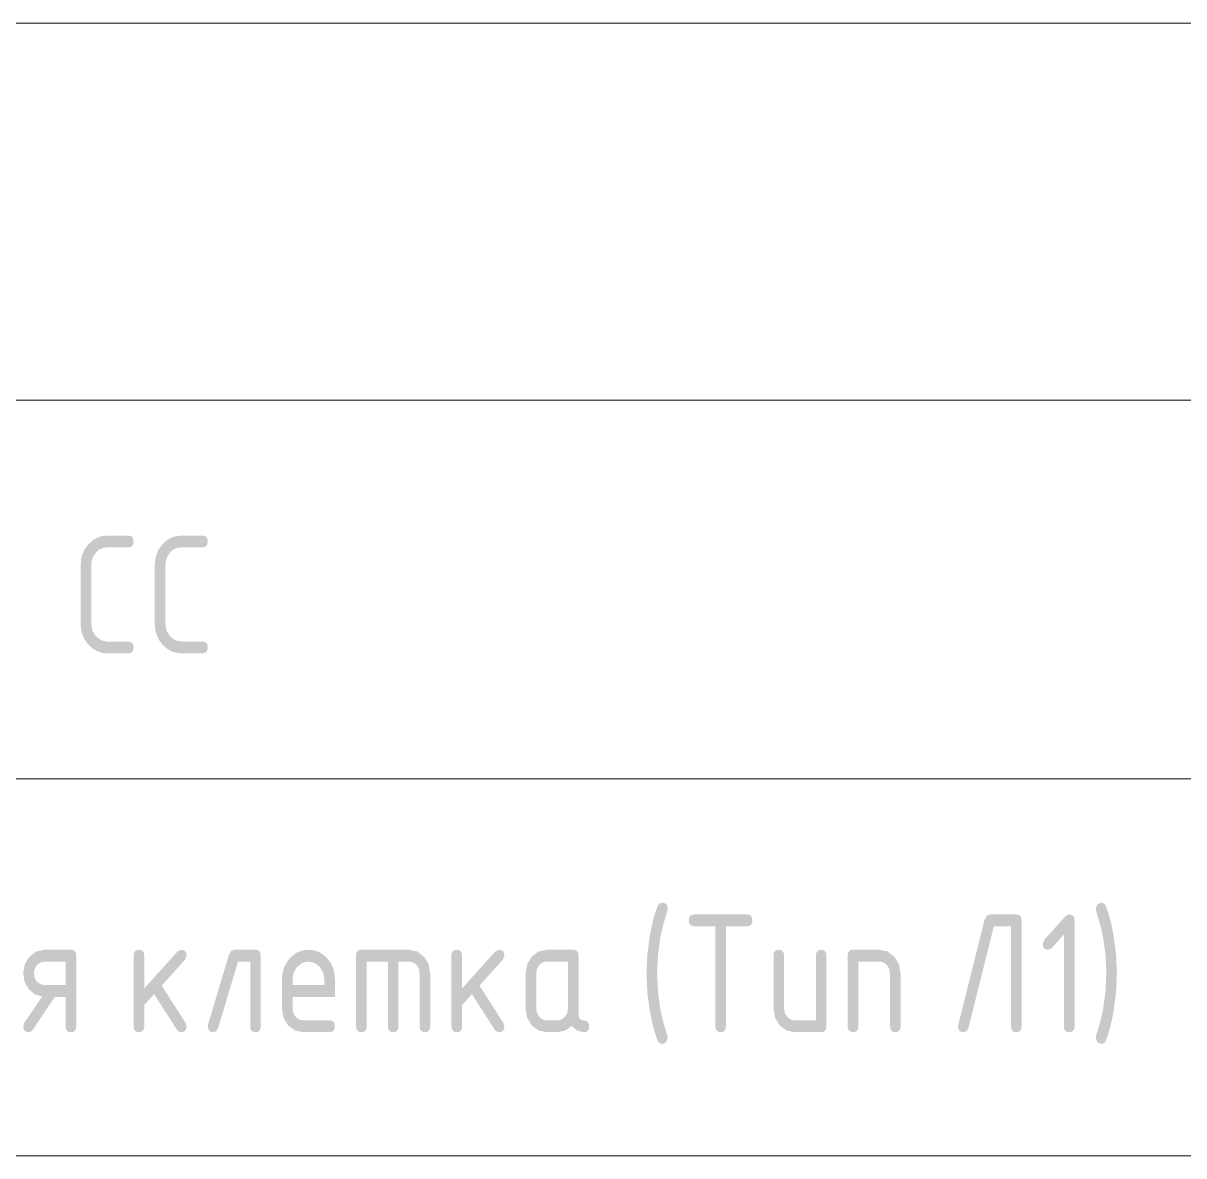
# Model space of a CAD drawing. Header units: millimetres. Extents: x -33838 to 476301, y -41806 to 120107.
# Drawn here: x 168683 to 171147, y 15104 to 17508 of the extents above; entities that cross this region are included whole.
import ezdxf

# ---------------------------------------------------------------- set-up
doc = ezdxf.new("R2010")
doc.units = ezdxf.units.MM
doc.layers.add('0_АР', color=8, linetype='Continuous', lineweight=20)

msp = doc.modelspace()

# ---------------------------------------------------------------- hatches: boundary and pattern name
at = {"layer": '0_АР'}
h = msp.add_hatch(color=7, dxfattribs=at)
h.dxf.hatch_style = 2
h.paths.add_polyline_path([(168905.74716, 16420.53097), (168910.66676, 16419.74637), (168914.18076, 16417.39597), (168916.28916, 16413.48497), (168916.99196, 16408.01847), (168916.28916, 16402.56057), (168914.18076, 16398.66847), (168910.66676, 16396.33697), (168905.74716, 16395.56097), (168860.82316, 16395.56097), (168851.71686, 16394.39477), (168843.82506, 16390.90317), (168837.14236, 16385.09647), (168831.66386, 16376.98497), (168828.26696, 16367.88307), (168827.14386, 16358.07837), (168827.14386, 16233.11777), (168829.59676, 16218.72417), (168837.01066, 16206.60437), (168847.88336, 16198.37057), (168860.82316, 16195.63517), (168905.74716, 16195.63517), (168910.66676, 16194.85137), (168914.18076, 16192.50707), (168916.28916, 16188.61237), (168916.99196, 16183.17767), (168916.28916, 16177.68797), (168914.18076, 16173.77947), (168910.66676, 16171.44197), (168905.74716, 16170.66517), (168860.82316, 16170.66517), (168849.58956, 16171.80287), (168839.20856, 16175.21957), (168829.68546, 16180.92027), (168821.02536, 16188.91037), (168813.83116, 16198.52307), (168808.69886, 16209.09177), (168805.62326, 16220.62157), (168804.59916, 16233.11777), (168804.59916, 16358.07837), (168805.62326, 16370.54267), (168808.69886, 16382.05617), (168813.83116, 16392.61887), (168821.02536, 16402.23067), (168829.68546, 16410.22927), (168839.20856, 16415.94907), (168849.58956, 16419.38467), (168860.82316, 16420.53097)])
h = msp.add_hatch(color=7, dxfattribs=at)
h.dxf.hatch_style = 2
h.paths.add_polyline_path([(169063.19806, 16420.53097), (169068.11766, 16419.74637), (169071.63166, 16417.39597), (169073.74006, 16413.48497), (169074.44286, 16408.01847), (169073.74006, 16402.56057), (169071.63166, 16398.66847), (169068.11766, 16396.33697), (169063.19806, 16395.56097), (169018.27406, 16395.56097), (169009.16786, 16394.39477), (169001.27596, 16390.90317), (168994.59336, 16385.09647), (168989.11476, 16376.98497), (168985.71786, 16367.88307), (168984.59476, 16358.07837), (168984.59476, 16233.11777), (168987.04776, 16218.72417), (168994.46156, 16206.60437), (169005.33426, 16198.37057), (169018.27406, 16195.63517), (169063.19806, 16195.63517), (169068.11766, 16194.85137), (169071.63166, 16192.50707), (169073.74006, 16188.61237), (169074.44286, 16183.17767), (169073.74006, 16177.68797), (169071.63166, 16173.77947), (169068.11766, 16171.44197), (169063.19806, 16170.66517), (169018.27406, 16170.66517), (169007.04046, 16171.80287), (168996.65956, 16175.21957), (168987.13646, 16180.92027), (168978.47636, 16188.91037), (168971.28206, 16198.52307), (168966.14976, 16209.09177), (168963.07416, 16220.62157), (168962.05006, 16233.11777), (168962.05006, 16358.07837), (168963.07416, 16370.54267), (168966.14976, 16382.05617), (168971.28206, 16392.61887), (168978.47636, 16402.23067), (168987.13646, 16410.22927), (168996.65956, 16415.94907), (169007.04046, 16419.38467), (169018.27406, 16420.53097)])
h = msp.add_hatch(color=7, dxfattribs=at)
h.dxf.hatch_style = 2
h.paths.add_polyline_path([(170028.61076, 15491.29057), (170030.26446, 15453.55297), (170035.22536, 15416.10477), (170040.92356, 15390.51467), (170050.21836, 15358.39257), (170051.04526, 15353.81747), (170047.62766, 15345.05317), (170043.94146, 15342.29707), (170039.63506, 15341.35997), (170033.69576, 15342.83447), (170030.15416, 15347.20287), (170025.57476, 15359.47257), (170021.25896, 15373.96437), (170017.20146, 15390.68857), (170013.39726, 15409.65557), (170007.89196, 15450.12167), (170006.06606, 15491.29057), (170007.89196, 15532.39057), (170013.39726, 15572.87047), (170017.20146, 15591.81417), (170021.25896, 15608.54097), (170025.57476, 15623.04567), (170030.15416, 15635.32307), (170033.69576, 15639.69147), (170039.63506, 15641.16597), (170044.62706, 15640.38227), (170048.19266, 15638.03787), (170050.33206, 15634.14317), (170051.04526, 15628.70857), (170050.21836, 15624.13347), (170040.92356, 15592.01137), (170035.22536, 15566.42117), (170030.26446, 15528.95927)])
h = msp.add_hatch(color=7, dxfattribs=at)
h.dxf.hatch_style = 2
h.paths.add_polyline_path([(170982.43026, 15491.29057), (170980.74906, 15528.95927), (170975.76056, 15566.42117), (170973.39206, 15577.90367), (170970.08306, 15591.34987), (170965.82316, 15606.75987), (170960.60216, 15624.13347), (170959.88556, 15628.70857), (170963.30316, 15637.47287), (170971.29576, 15641.16597), (170977.29016, 15639.69147), (170980.88686, 15635.32307), (170985.43356, 15623.04567), (170989.72696, 15608.54097), (170993.76206, 15591.81417), (170997.53356, 15572.87047), (171003.01816, 15532.39057), (171004.86476, 15491.29057), (171003.01816, 15450.12167), (170997.53356, 15409.65557), (170993.76206, 15390.68857), (170989.72696, 15373.96437), (170985.43356, 15359.47257), (170980.88686, 15347.20287), (170977.29016, 15342.83447), (170971.29576, 15341.35997), (170963.35826, 15345.16337), (170959.88556, 15353.81747), (170960.60216, 15358.39257), (170965.82316, 15375.76617), (170970.08306, 15391.17607), (170973.39206, 15404.62227), (170975.76056, 15416.10477), (170980.74906, 15453.55297)])
h = msp.add_hatch(color=7, dxfattribs=at)
h.dxf.hatch_style = 2
h.paths.add_polyline_path([(170095.94826, 15603.68337), (170096.65186, 15609.14987), (170098.76636, 15613.06087), (170102.29666, 15615.41137), (170107.24816, 15616.19597), (170219.58586, 15616.19597), (170224.50546, 15615.41137), (170228.01946, 15613.06087), (170230.12786, 15609.14987), (170230.83066, 15603.68337), (170230.12786, 15598.22547), (170228.01946, 15594.33337), (170224.50546, 15592.00187), (170219.58586, 15591.22587), (170174.66176, 15591.22587), (170174.66176, 15378.84267), (170173.95896, 15373.35287), (170171.85056, 15369.44447), (170168.33656, 15367.10697), (170163.41696, 15366.33007), (170158.49736, 15367.10697), (170154.98336, 15369.44447), (170152.87496, 15373.35287), (170152.17216, 15378.84267), (170152.17216, 15591.22587), (170107.24816, 15591.22587), (170102.29666, 15592.00187), (170098.76636, 15594.33337), (170096.65186, 15598.22547)])
h = msp.add_hatch(color=7, dxfattribs=at)
h.dxf.hatch_style = 2
h.paths.add_polyline_path([(170734.69426, 15616.19597), (170791.24896, 15616.19597), (170796.16856, 15615.41137), (170799.68256, 15613.06087), (170801.79096, 15609.14987), (170802.49376, 15603.68337), (170802.49376, 15378.84267), (170801.79096, 15373.35287), (170799.68256, 15369.44447), (170796.16856, 15367.10697), (170791.24896, 15366.33007), (170786.32936, 15367.10697), (170782.81536, 15369.44447), (170780.70696, 15373.35287), (170780.00416, 15378.84267), (170780.00416, 15591.22587), (170743.56886, 15591.22587), (170689.60486, 15375.03927), (170685.80836, 15368.49357), (170678.91136, 15366.33007), (170673.95986, 15367.10697), (170670.42946, 15369.44447), (170668.31506, 15373.35287), (170667.61136, 15378.84267), (170668.49336, 15383.36257), (170723.50466, 15603.68337), (170727.83856, 15613.06087)])
h = msp.add_hatch(color=7, dxfattribs=at)
h.dxf.hatch_style = 2
h.paths.add_polyline_path([(170892.35486, 15573.58697), (170866.50286, 15544.81357), (170858.67566, 15541.23067), (170853.72416, 15542.00757), (170850.19386, 15544.34507), (170848.07936, 15548.25347), (170847.37576, 15553.74327), (170850.68306, 15562.45247), (170894.61486, 15611.29017), (170899.04526, 15614.96257), (170903.59966, 15616.19597), (170908.51926, 15615.41137), (170912.03326, 15613.06087), (170914.14166, 15609.14987), (170914.84446, 15603.68337), (170914.84446, 15378.84267), (170914.14166, 15373.35287), (170912.03326, 15369.44447), (170908.51926, 15367.10697), (170903.59966, 15366.33007), (170898.68006, 15367.10697), (170895.16606, 15369.44447), (170893.05766, 15373.35287), (170892.35486, 15378.84267)])
h = msp.add_hatch(color=7, dxfattribs=at)
h.paths.add_polyline_path([(168722.67936, 15441.68117), (168706.81126, 15446.85567), (168693.96106, 15457.94207), (168685.47916, 15473.27267), (168682.66116, 15491.29057), (168685.92706, 15510.64507), (168695.72496, 15526.73367), (168710.23566, 15537.59957), (168727.64026, 15541.23067), (168783.80916, 15541.23067), (168788.72876, 15540.44607), (168792.24276, 15538.09567), (168794.35116, 15534.18457), (168795.05396, 15528.71807), (168795.05396, 15378.84267), (168794.35116, 15373.35287), (168792.24276, 15369.44447), (168788.72876, 15367.10697), (168783.80916, 15366.33007), (168778.89816, 15367.10697), (168775.40306, 15369.44447), (168773.31366, 15373.35287), (168772.61946, 15378.84267), (168772.61946, 15441.29537), (168749.74406, 15441.29537), (168702.94586, 15371.45637), (168698.97016, 15367.61167), (168693.96106, 15366.33007), (168689.00956, 15367.10697), (168685.47916, 15369.44447), (168683.36476, 15373.35287), (168682.66116, 15378.84267), (168684.92106, 15386.39427)])
h.paths.add_polyline_path([(168705.20586, 15491.29057), (168706.85946, 15481.74767), (168711.82036, 15473.65167), (168719.06886, 15468.09817), (168727.64026, 15466.26537), (168772.61946, 15466.26537), (168772.61946, 15516.26057), (168727.64026, 15516.26057), (168718.95176, 15514.41407), (168711.71016, 15508.92947), (168706.82506, 15500.87477)])
h = msp.add_hatch(color=7, dxfattribs=at)
h.dxf.hatch_style = 2
h.paths.add_polyline_path([(168939.65376, 15459.09957), (169010.26436, 15537.64777), (169018.25706, 15541.23067), (169023.17666, 15540.44607), (169026.69066, 15538.09567), (169028.79906, 15534.18457), (169029.50186, 15528.71807), (169026.08426, 15520.06397), (168976.75056, 15465.16297), (169027.29696, 15386.00847), (169029.50186, 15378.62217), (169028.79906, 15373.23657), (169026.69066, 15369.39617), (169023.17666, 15367.09577), (169018.25706, 15366.33007), (169012.93086, 15367.65297), (169008.88636, 15371.62177), (168960.54476, 15447.13817), (168939.65376, 15423.87697), (168939.65376, 15378.84267), (168938.95096, 15373.35287), (168936.84256, 15369.44447), (168933.32856, 15367.10697), (168928.40896, 15366.33007), (168923.45746, 15367.10697), (168919.92706, 15369.44447), (168917.81266, 15373.35287), (168917.10906, 15378.84267), (168917.10906, 15528.71807), (168917.81266, 15534.18457), (168919.92706, 15538.09567), (168923.45746, 15540.44607), (168928.40896, 15541.23067), (168933.32856, 15540.44607), (168936.84256, 15538.09567), (168938.95096, 15534.18457), (168939.65376, 15528.71807)])
h = msp.add_hatch(color=7, dxfattribs=at)
h.dxf.hatch_style = 2
h.paths.add_polyline_path([(169130.78386, 15541.23067), (169175.70796, 15541.23067), (169180.62756, 15540.44607), (169184.14156, 15538.09567), (169186.24996, 15534.18457), (169186.95276, 15528.71807), (169186.95276, 15378.84267), (169186.24996, 15373.35287), (169184.14156, 15369.44447), (169180.62756, 15367.10697), (169175.70796, 15366.33007), (169170.79696, 15367.10697), (169167.30196, 15369.44447), (169165.21246, 15373.35287), (169164.51826, 15378.84267), (169164.51826, 15516.26057), (169138.77656, 15516.26057), (169096.38806, 15374.87387), (169092.44686, 15368.45227), (169085.85986, 15366.33007), (169080.90836, 15367.11727), (169077.37806, 15369.48577), (169075.26366, 15373.44587), (169074.55996, 15379.00797), (169075.11116, 15382.81137), (169119.53916, 15531.03317), (169123.87996, 15538.67437)])
h = msp.add_hatch(color=7, dxfattribs=at)
h.paths.add_polyline_path([(169288.23486, 15516.26057), (169275.29506, 15513.49767), (169264.42236, 15505.23627), (169257.00846, 15493.12337), (169254.55556, 15478.77797), (169254.55556, 15466.26537), (169321.96926, 15466.26537), (169321.96926, 15478.77797), (169319.48876, 15493.12337), (169312.04736, 15505.23627), (169301.13326, 15513.49767)])
h.paths.add_polyline_path([(169254.55556, 15441.29537), (169254.55556, 15416.32527), (169256.20926, 15406.78237), (169261.17016, 15398.68637), (169268.41866, 15393.13287), (169276.99006, 15391.30007), (169333.15886, 15391.30007), (169338.07846, 15390.51637), (169341.59246, 15388.17197), (169343.70086, 15384.27727), (169344.40366, 15378.84267), (169343.70086, 15373.35287), (169341.59246, 15369.44447), (169338.07846, 15367.10697), (169333.15886, 15366.33007), (169276.99006, 15366.33007), (169259.58546, 15369.93367), (169245.07466, 15380.77187), (169235.27686, 15396.89497), (169232.01086, 15416.32527), (169232.01086, 15478.77797), (169233.03496, 15491.24237), (169236.11056, 15502.75587), (169241.24286, 15513.31847), (169248.43706, 15522.93027), (169257.09716, 15530.92897), (169266.62036, 15536.64867), (169277.00126, 15540.08427), (169288.23486, 15541.23067), (169299.59416, 15540.09547), (169310.02856, 15536.69687), (169319.54296, 15531.04527), (169328.14286, 15523.15077), (169335.24146, 15513.58977), (169340.32466, 15503.01077), (169343.38216, 15491.40857), (169344.40366, 15478.77797), (169344.40366, 15441.29537)])
h = msp.add_hatch(color=7, dxfattribs=at)
h.dxf.hatch_style = 2
h.paths.add_polyline_path([(169400.76176, 15541.23067), (169501.85456, 15541.23067), (169519.16276, 15537.56507), (169533.65976, 15526.62347), (169543.48516, 15510.50727), (169546.77866, 15491.29057), (169546.77866, 15378.84267), (169546.07676, 15373.35287), (169543.97436, 15369.44447), (169540.47676, 15367.10697), (169535.58896, 15366.33007), (169530.66936, 15367.10697), (169527.15536, 15369.44447), (169525.04696, 15373.35287), (169524.34416, 15378.84267), (169524.34416, 15491.29057), (169522.70436, 15501.01267), (169517.83986, 15509.03967), (169510.61206, 15514.44847), (169501.85456, 15516.26057), (169479.42016, 15516.26057), (169479.42016, 15378.84267), (169478.71736, 15373.35287), (169476.60896, 15369.44447), (169473.09496, 15367.10697), (169468.17536, 15366.33007), (169463.25576, 15367.10697), (169459.74176, 15369.44447), (169457.63336, 15373.35287), (169456.93056, 15378.84267), (169456.93056, 15516.26057), (169412.00656, 15516.26057), (169412.00656, 15378.84267), (169411.30376, 15373.35287), (169409.19536, 15369.44447), (169405.68136, 15367.10697), (169400.76176, 15366.33007), (169395.81026, 15367.10697), (169392.27986, 15369.44447), (169390.16546, 15373.35287), (169389.46186, 15378.84267), (169389.46186, 15528.71807), (169390.16546, 15534.18457), (169392.27986, 15538.09567), (169395.81026, 15540.44607)])
h = msp.add_hatch(color=7, dxfattribs=at)
h.dxf.hatch_style = 2
h.paths.add_polyline_path([(169614.39856, 15459.09957), (169685.00926, 15537.64777), (169693.00186, 15541.23067), (169697.92146, 15540.44607), (169701.43546, 15538.09567), (169703.54386, 15534.18457), (169704.24666, 15528.71807), (169700.82906, 15520.06397), (169651.49536, 15465.16297), (169702.04176, 15386.00847), (169704.24666, 15378.62217), (169703.54386, 15373.23657), (169701.43546, 15369.39617), (169697.92146, 15367.09577), (169693.00186, 15366.33007), (169687.67576, 15367.65297), (169683.63116, 15371.62177), (169635.28956, 15447.13817), (169614.39856, 15423.87697), (169614.39856, 15378.84267), (169613.69576, 15373.35287), (169611.58736, 15369.44447), (169608.07336, 15367.10697), (169603.15376, 15366.33007), (169598.20226, 15367.10697), (169594.67196, 15369.44447), (169592.55746, 15373.35287), (169591.85386, 15378.84267), (169591.85386, 15528.71807), (169592.55746, 15534.18457), (169594.67196, 15538.09567), (169598.20226, 15540.44607), (169603.15376, 15541.23067), (169608.07336, 15540.44607), (169611.58736, 15538.09567), (169613.69576, 15534.18457), (169614.39856, 15528.71807)])
h = msp.add_hatch(color=7, dxfattribs=at)
h.paths.add_polyline_path([(169884.18716, 15378.84267), (169883.48436, 15373.35287), (169881.37596, 15369.44447), (169877.86196, 15367.10697), (169872.94236, 15366.33007), (169858.67276, 15369.63737), (169847.25576, 15379.55927), (169833.39956, 15369.63737), (169816.77356, 15366.33007), (169794.28396, 15366.33007), (169776.87926, 15369.93367), (169762.36856, 15380.77187), (169752.57076, 15396.89497), (169749.30476, 15416.32527), (169749.30476, 15491.29057), (169752.57076, 15510.64507), (169762.36856, 15526.73367), (169776.87926, 15537.59957), (169794.28396, 15541.23067), (169850.45276, 15541.23067), (169855.37236, 15540.44607), (169858.88636, 15538.09567), (169860.99476, 15534.18457), (169861.69756, 15528.71807), (169861.69756, 15403.81267), (169862.40036, 15398.32297), (169864.50876, 15394.41447), (169868.02276, 15392.07697), (169872.94236, 15391.30007), (169877.86196, 15390.51637), (169881.37596, 15388.17197), (169883.48436, 15384.27727)])
h.paths.add_polyline_path([(169839.26306, 15516.26057), (169794.28396, 15516.26057), (169785.59536, 15514.41407), (169778.35376, 15508.92947), (169773.46866, 15500.87477), (169771.84946, 15491.29057), (169771.84946, 15416.32527), (169773.50316, 15406.78237), (169778.46406, 15398.68637), (169785.71256, 15393.13287), (169794.28396, 15391.30007), (169816.77356, 15391.30007), (169825.42066, 15393.11907), (169832.70366, 15398.57617), (169837.61636, 15406.66527), (169839.26306, 15416.32527)])
h = msp.add_hatch(color=7, dxfattribs=at)
h.dxf.hatch_style = 2
h.paths.add_polyline_path([(170388.10536, 15528.71807), (170388.10536, 15378.84267), (170387.40256, 15373.35287), (170385.29416, 15369.44447), (170381.78016, 15367.10697), (170376.86056, 15366.33007), (170320.69176, 15366.33007), (170303.28716, 15369.93367), (170288.77636, 15380.77187), (170278.97856, 15396.89497), (170275.71256, 15416.32527), (170275.71256, 15528.71807), (170276.41626, 15534.18457), (170278.53066, 15538.09567), (170282.06106, 15540.44607), (170287.01246, 15541.23067), (170291.93206, 15540.44607), (170295.44606, 15538.09567), (170297.55446, 15534.18457), (170298.25726, 15528.71807), (170298.25726, 15416.32527), (170299.91096, 15406.78237), (170304.87186, 15398.68637), (170312.12036, 15393.13287), (170320.69176, 15391.30007), (170365.67086, 15391.30007), (170365.67086, 15528.71807), (170366.36506, 15534.18457), (170368.45456, 15538.09567), (170371.94956, 15540.44607), (170376.86056, 15541.23067), (170381.78016, 15540.44607), (170385.29416, 15538.09567), (170387.40256, 15534.18457)])
h = msp.add_hatch(color=7, dxfattribs=at)
h.dxf.hatch_style = 2
h.paths.add_polyline_path([(170433.16346, 15378.84267), (170433.16346, 15528.71807), (170433.86716, 15534.18457), (170435.98156, 15538.09567), (170439.51196, 15540.44607), (170444.46346, 15541.23067), (170500.63226, 15541.23067), (170517.94046, 15537.56507), (170532.43736, 15526.62347), (170542.26276, 15510.50727), (170545.55626, 15491.29057), (170545.55626, 15378.84267), (170544.85346, 15373.35287), (170542.74506, 15369.44447), (170539.23106, 15367.10697), (170534.31146, 15366.33007), (170529.40056, 15367.10697), (170525.90546, 15369.44447), (170523.81606, 15373.35287), (170523.12186, 15378.84267), (170523.12186, 15491.29057), (170521.48196, 15501.01267), (170516.61746, 15509.03967), (170509.38966, 15514.44847), (170500.63226, 15516.26057), (170455.70816, 15516.26057), (170455.70816, 15378.84267), (170455.00546, 15373.35287), (170452.89706, 15369.44447), (170449.38306, 15367.10697), (170444.46346, 15366.33007), (170439.51196, 15367.10697), (170435.98156, 15369.44447), (170433.86716, 15373.35287)])

# ---------------------------------------------------------------- linework, layer by layer
at = {"layer": '0_АР', "color": 7, "lineweight": 0}
for points in [[(177124.58286, 17508.40137), (175126.44516, 17508.40137), (167125.42796, 17508.40137), (165622.59136, 17508.40137)], [(177124.58286, 16708.29957), (175126.44516, 16708.29957), (167125.42796, 16708.29957), (165622.59136, 16708.29957)], [(177124.58286, 15903.96457), (175126.44516, 15903.96457), (167125.42796, 15903.96457), (165622.59136, 15903.96457)], [(177124.58286, 15103.86287), (175126.44516, 15103.86287), (167125.42796, 15103.86287), (165622.59136, 15103.86287)]]:
    msp.add_lwpolyline(points, dxfattribs=at)

doc.saveas('drawing.dxf')
